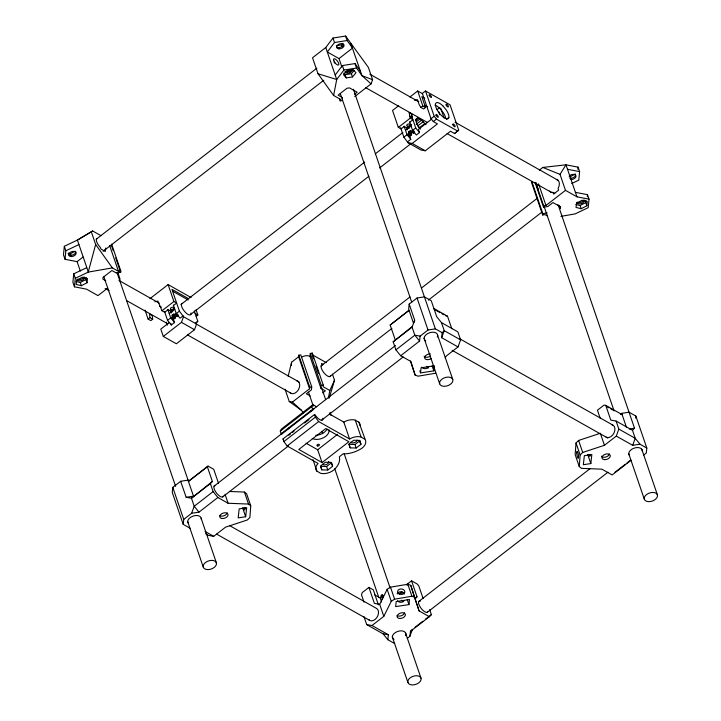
<?xml version="1.0" encoding="UTF-8"?>
<svg xmlns="http://www.w3.org/2000/svg" width="721" height="721" viewBox="0 0 721 721"><rect width="100%" height="100%" fill="white"/><g stroke="black" fill="none" stroke-linecap="round" stroke-linejoin="round"><path stroke-width="1.08" d="M291.365 365.457L291.563 362.239L298.62 356.76L298.791 355.192L300.792 354.885L311.742 386.889L311.436 389.809L306.326 393.774L310.165 395.928M229.377 491.47L244.419 492.055L246.645 493.831L250.755 505.836L249.89 517.489L247.312 519.985L225.565 527.15L213.722 536.334L208.45 535.397L205.566 533.765M579.269 466.595L580.135 454.933L582.712 452.446L604.45 445.281L600.341 433.276L578.602 440.441L576.025 442.928L575.16 454.59L579.269 466.595L581.496 468.362L601.909 469.173L612.147 474.941L631.055 460.277M101.012 235.668L92.658 230.963L77.39 240.075L64.322 246.294L63.484 254.819L65.016 259.299L77.102 261.642L83.023 257.055M65.016 259.299L65.854 250.773L64.322 246.294M86.673 267.707L73.74 273.818L72.902 282.344L74.443 286.823L86.529 289.166L97.984 295.619L107.744 288.058M74.443 286.823L75.281 278.297L73.74 273.818M577.863 169.282L578.08 167.146L565.985 164.812L542.814 167.434L539.344 170.12M578.08 167.146L579.612 171.625L578.774 180.16L571.735 183.504M587.291 196.806L587.498 194.67L575.412 192.336M587.498 194.67L589.039 199.149L588.192 207.684L575.124 213.894L560.938 216.372M87.007 282.767L87.448 278.54L82.275 277.261L76.642 280.208L76.192 284.435L81.374 285.714L87.007 282.767L85.907 279.568L86.132 277.459M119.821 280.136L119.965 278.784L117.847 272.592M105.744 280.703L102.869 279.09L103.049 277.378L111.908 270.51L116.333 272.998L120.65 272.331L120.795 270.979L111.602 244.14M218.535 483.331L213.74 469.326L208.018 466.099L189.1 480.763L188.01 480.15L180.656 481.277L172.779 487.387L172.247 492.371L183.206 524.374L190.029 528.214M183.206 524.374L183.738 519.39L172.779 487.387M328.406 397.947L329.848 390.485L323.107 386.681L323.269 385.113L312.31 353.11L310.318 353.416L310.003 356.345L320.962 388.349L325.378 390.836L322.72 392.9M312.31 353.11L312.148 354.678L326.216 362.609M285.047 389.223L289.256 401.516L292.411 402.075L309.579 388.763L309.751 387.195L298.791 355.192M342.412 98.606L342.205 100.561L340.204 100.868L340.366 99.291L333.625 95.487L318.006 73.767L312.526 57.77L325.766 47.505L332.976 38.042L345.593 36.05L368.386 67.413L372.586 79.698L371.063 83.897L354.75 96.542M320.962 388.349L321.269 385.42L310.318 353.416M441.486 322.629L457.853 331.858L460.611 339.888L458.024 346.918L441.658 337.689L444.235 330.66L441.486 322.629L436.71 316.708L431.23 300.702L424.408 296.863L417.053 297.998L409.177 304.1L408.645 309.084L413.403 322.981M414.44 322.098L414.656 320.106L409.177 304.1M394.657 643.565L387.835 639.716L388.367 634.741L372 625.513L366.701 624.593L363.952 616.563M441.658 337.689L442.18 332.705L444.235 330.66L460.611 339.888M542.679 214.993L542.823 213.641L531.864 181.638L531.719 182.99L542.679 214.993L545.004 214.642L547.618 216.111M559.361 205.503L560.424 208.603L560.605 206.891L552.935 202.565L547.834 206.53L543.508 207.188L543.652 205.836L535.874 183.125M586.831 205.764L587.282 201.547L582.099 200.258L576.476 203.205L576.025 207.432L581.207 208.711L586.831 205.764L585.74 202.565L585.966 200.456M635.643 418.045L635.859 416.053L629.036 412.205L621.682 413.34L620.43 414.314M635.859 416.053L646.818 448.056L646.286 453.031L643.664 455.068M434.375 365.808L433.826 370.882L420.523 372.892L421.073 367.827L433.267 365.98M408.951 604.604L409.501 599.53L396.199 601.548L395.649 606.613L408.951 604.604L407.239 599.602M245.663 516.732L246.681 507.71L239.192 508.864L238.182 517.876L245.663 516.732L242.58 507.728M412.403 326.415L393.17 341.826L395.919 349.856L400.669 355.732L419.577 341.069L420.136 336.103L428.013 330.002L435.367 328.866L442.18 332.705M409.889 636.319L410.447 631.353L412.475 629.298L409.889 636.319L407.266 638.355M590.832 463.567L591.842 454.545L584.352 455.69L583.343 464.712L590.832 463.567L587.75 454.563M333.625 95.487L336.716 79.508L343.926 70.045L356.544 68.053L361.942 75.624L371.063 83.897M288.175 376.272L291.563 362.239M88.205 272.196L95.65 244.482L91.441 232.198M329.236 398.064L334.517 380.201L332.462 374.199M381.598 601.99L380.228 597.997L382.013 594.78L383.653 595.699M169.39 322.449L160.792 329.109L163.297 336.428L181.458 322.35L183.513 316.708L179.412 311.166L171.94 289.328L188.496 298.665M163.297 336.428L176.357 343.782L194.508 329.704L196.563 324.062L196.184 322.945L197.815 321.278L194.264 310.922M393.17 341.826L412.088 327.163L414.656 320.106M604.45 445.281L616.302 436.088L618.852 429.094L616.104 421.055L610.795 420.118L605.757 405.391L604.054 405.094L597.439 410.222L600.178 418.225M616.302 436.088L632.678 445.317L635.228 438.323L632.479 430.284L616.104 421.055M183.738 519.39L191.615 513.28L194.201 506.259L213.11 491.596L210.361 483.566L212.398 481.484L207.36 466.766L208.018 466.099M329.848 390.485L334.517 380.201M445.217 358.085L446.209 356.075L458.024 346.918M372 625.513L383.815 616.347L379.706 604.342L387.141 589.318L390.494 587.164L407.825 584.244L410.799 585.353L419.099 610.912L429.355 616.698L431.383 614.634L429.662 609.615M383.815 616.347L391.251 601.314L394.603 599.169L411.934 596.24L414.908 597.348M314.275 408.6A7.066 2.677 52.2 0 0 313.302 409.6L281.776 434.042L281.181 433.7L280.28 431.077L281.37 429.103L312.887 404.67L316.753 406.851M280.28 431.077L311.796 406.635L312.887 404.67M576.944 196.815L565.489 190.353L560.01 174.356L565.985 164.812L576.944 196.815L589.039 199.149M339.005 58.581L352.524 48.1L347.125 40.529L334.508 42.521L327.298 51.984L339.005 58.581L341.871 66.963M335.184 75.029L342.394 65.566L355.011 63.574L360.41 71.145M336.31 45.738L341.511 44.936L342.917 43.287M343.764 73.118L345.134 74.705L351.37 73.74L354.182 70.433M352.47 76.94L355.976 72.803L353.245 69.622L347.008 70.586L343.493 74.723L346.224 77.904L352.47 76.94L351.37 73.74M400.624 127.662L403.868 137.143L407.969 142.677L421.019 150.031L425.273 150.788L450.481 131.24L454.572 133.547L455.555 132.547M454.572 133.547L458.709 130.104L450.048 104.815L425.516 90.99L422.362 93.433L431.023 118.722L433.321 121.561L437.431 123.886L412.214 143.434L407.969 142.677M189.1 480.763L188.451 481.43L207.36 466.766M395.216 339.744L390.169 325.027L408.879 310.363M407.293 585.182L406.509 584.74L411.556 580.829L417.035 596.835L414.99 598.908L419.099 610.912M632.479 430.284L634.516 428.211L558.036 204.629M96.181 239.291L316.889 68.171M103.166 251.232L323.765 80.265M354.597 94.181L357.147 92.207L349.478 87.881L346.954 88.268L338.095 95.136L342.511 97.632M398.614 105.771L392.539 110.475L398.334 127.392L401.056 128.933L404.274 126.436L407.005 127.978L411.655 124.373M409.889 97.029L417.693 90.972L422.488 93.676M149.896 298.71L168.11 284.588L191.119 297.557M420.938 107.438L422.83 105.969L425.552 107.51L423.669 108.97L420.938 107.438L419.207 104.725L417.495 99.696L414.521 100.327M148.093 319.088L149.986 317.628L149.517 313.932L152.248 315.474L152.708 319.169L150.824 320.629L148.093 319.088L145.011 310.093M398.334 127.392L410.222 118.172L412.953 119.713L409.699 122.237M154.907 301.72L157.881 301.09L162.009 310.733L173.905 301.513L176.636 303.045L173.419 305.542M415.801 119.362L417.387 118.127L420.082 118.884L426.039 124.706M415.422 120.704L418.604 118.244M174.599 308.282L170.724 311.283L167.993 309.742L164.739 312.265L162.009 310.733M416.116 121.966L420.082 118.884M169.219 313.545L174.77 309.246M180.899 304.577L364.691 162.081M375.344 153.816L402.868 132.484M405.526 130.33L411.078 126.031M416.17 124.318L421.731 120.001M436.98 109.664L439.495 107.708M172.598 316.663L174.87 316.726L175.302 318.006L173.031 317.943L172.598 316.663L172.139 315.185L173.959 313.779L174.401 315.059L176.672 315.122L177.123 316.6L178.366 315.636M409.339 134.728L408.906 133.448L411.177 133.511L411.619 134.791L409.339 134.728L408.447 131.97L410.267 130.555L410.709 131.844L412.98 131.907L413.43 133.376L414.674 132.412M423.434 121.534L417.865 125.842L420.478 129.014M167.795 309.372L170.715 317.916L173.446 319.448L174.5 322.539L171.346 324.982L167.56 320.358L172.58 316.465L172.139 315.185M174.401 315.059L179.412 311.166M403.868 137.143L408.888 133.25L408.447 131.97M410.709 131.844L415.72 127.95L411.367 115.243M174.87 316.726L176.69 315.311L177.123 316.6M411.177 133.511L412.998 132.096L413.43 133.376M419.505 127.68L425.066 123.363M431.023 118.722L434.177 116.279L425.516 90.99M431.446 119.262L418.414 129.374L419.505 132.574L416.35 135.016L412.574 130.393L409.645 121.858M173.446 319.448L175.302 318.006M404.102 126.157L407.023 134.692L409.753 136.233L411.619 134.791M433.321 121.561L436.466 119.118L457.727 131.105M183.197 315.789L180.043 318.231L176.257 313.617L173.337 305.073M407.653 141.758L410.808 139.315L409.753 136.233M190.443 314.617L368.909 176.248M379.561 167.984L410.637 143.894M446.506 119.289L448.877 117.46M196.175 316.339L197.869 315.023L196.058 309.733M195.445 323.116L197.815 321.278M456.339 131.934L458.709 130.104M320.944 365.989L409.943 296.989M421.515 288.012L537.208 198.311M390.169 325.027L409.086 310.363M543.652 205.836L545.977 205.476L565.489 190.353M329.596 376.704L391.9 328.406M428.382 300.116L541.408 212.488M212.398 481.484L191.444 498.229L186.135 497.283L180.656 481.277M210.361 483.566L191.444 498.229L194.201 506.259L198.969 512.153L217.877 497.49L228.106 503.258L248.529 504.06L250.755 505.836M281.181 433.7L312.698 409.267L313.302 409.6M213.993 486.224L282.497 433.114M287.841 428.977L289.617 427.598M310.075 411.727L311.86 410.348M313.635 408.969L395.487 345.512M395.919 349.856L414.836 335.193L420.136 336.103M329.317 413.926L343.809 422.1L346.323 420.884A11.212 6.949 -18.9 0 1 354.768 419.955L358.887 422.164L365.538 440.432A11.212 6.949 -18.9 0 1 362.059 448.138A22.288 13.816 -18.9 0 1 342.998 453.924L339.339 456.808A22.288 13.816 -18.9 0 1 333.697 470.128A11.212 6.949 -18.9 0 1 322.738 473.616L320.548 473.273L316.609 470.93A11.212 6.949 -18.9 0 1 316.663 465.27L318.078 463.441L287.156 446.002L283.876 441.576L282.974 438.954L314.491 414.512L315.095 414.845A7.066 2.677 52.2 0 0 320.439 419.946A7.066 2.677 52.2 0 0 322.855 418.207M288.833 435.214L290.581 433.862M292.329 432.501L294.078 431.14M304.586 422.993L308.967 419.604M283.876 441.576L315.392 417.135L314.491 414.512M287.156 446.002L318.673 421.569L349.595 438.999L352.109 437.782A11.212 6.949 -18.9 0 1 360.554 436.854L364.673 439.053M222.645 496.949L288.481 445.902M321.404 420.379L403.246 356.922M306.055 443.208L317.682 449.76L337.599 434.312M322.062 462.558L348.919 441.739L325.667 428.635L298.818 449.453L322.062 462.558L317.682 449.76M326.595 466.505L331.399 462.774L332.606 466.298L327.794 470.02L321.791 469.858L320.593 466.334L326.595 466.505L327.794 470.02M354.957 444.506L359.761 440.783L360.969 444.307L356.165 448.029L350.163 447.858L348.955 444.343L354.957 444.506L356.165 448.029M378.426 604.865L373.289 589.859L368.918 587.399L362.303 592.527L361.482 594.789L363.997 602.152M399.344 593.951L401.985 591.896M415.35 598.133L417.035 596.835M418.622 601.575L590.328 468.443M427.283 612.291L607.884 472.264M415.053 627.297L422.785 621.295M425.363 619.294L431.383 614.634M615.058 472.228L625.368 464.225M627.09 462.891L630.533 460.232M410.447 631.353L429.355 616.698M92.658 230.963L77.39 240.075L88.35 272.078L112.368 267.897L118.469 271.339L120.795 270.979M68.342 253.197L70.415 253.711L75.11 251.259M76.129 281.487L80.274 282.515L85.907 279.568M574.934 174.257L570.248 176.708L570.798 178.312M575.962 204.494L580.108 205.512L585.74 202.565M417.387 118.127L416.071 119.479L416.468 122.561A9.544 3.623 52.2 0 0 419.955 128.572M65.854 250.773L78.922 244.563M75.281 278.297L88.35 272.078M435.421 373.262L418.09 376.182L415.116 375.073L410.366 360.987M542.823 213.641L547.14 212.974M309.751 387.195L311.742 386.889M321.269 385.42L323.269 385.113M186.135 497.283L193.489 496.147L188.01 480.15M629.262 429.022L634.516 428.211M191.615 513.28L198.969 512.153M632.678 445.317L639.996 444.208L646.818 448.056M397.082 593.771L403.733 592.77M366.701 624.593L383.067 633.822L388.367 634.741M445.803 315.888L447.507 316.195L451.824 328.812M379.706 604.342L374.397 603.396L368.918 587.399M567.526 169.291L579.612 171.625M318.006 73.767L336.716 79.508L325.766 47.505M372.586 79.698L361.942 75.624L350.866 43.548M542.814 167.434L560.01 174.356M424.75 98.272L421.83 96.632L425.552 107.51M369.828 74.182L418.793 101.778M424.669 105.095L427.607 106.744M455.023 122.2L557.829 180.151M549.519 191.065A6.985 4.795 -60.6 0 0 552.971 192.372L554.828 193.417M365.79 87.728L427.472 122.507M447.056 133.538L551.826 192.597M409.564 116.252L412.295 117.793L411.853 114.08L409.122 112.548L410.222 118.172M412.574 130.393L414.386 131.42M412.214 143.434L425.273 150.788M434.024 308.588L447.507 316.195M605.757 405.391L622.124 414.62M434.249 309.372L440.026 312.635M441.955 313.716L443.884 314.807M606.947 406.716L608.866 407.807M610.795 408.888L612.724 409.979M460.016 338.942L612.805 425.066M618.852 429.094L635.228 438.323L639.996 444.208M452.049 350.28L607.785 438.062M400.669 355.732L410.925 361.518L415.116 375.073M323.26 364.447L321.494 363.456L322.08 365.177A6.985 2.65 52.2 0 0 323.963 372.82A6.985 2.65 52.2 0 0 330.542 375.668M172.562 291.158L188.154 299.945M195.139 313.482L197.869 315.023M183.513 316.708L196.563 324.062M118.983 280.469L159.134 303.099M195.364 323.522L299.152 382.031M176.257 313.617L178.078 314.635M159.611 306.119L161.423 307.137M181.458 322.35L194.508 329.704M105.149 288.499L109.069 290.707M126.689 300.639L167.822 323.828M187.406 334.859L291.194 393.369M149.986 317.628L152.708 319.169M282.974 438.954L283.578 439.287M411.556 580.829L417.279 584.064L418.811 585.957L423.128 598.574M374.496 594.762L380.228 597.997M229.494 525.537L376.407 608.353M216.633 534.117L369.431 620.24M205.052 531.449L213.722 536.334M289.256 401.516L301.531 410.357L303.325 412.881M292.411 402.075L301.531 410.357M415.72 127.95L419.505 132.574M407.023 134.692L410.808 139.315M170.715 317.916L174.5 322.539M383.067 633.822L387.835 639.716M213.11 491.596L217.877 497.49M434.177 116.279L436.466 119.118M419.577 341.069L414.836 335.193L412.088 327.163M315.392 417.135L318.673 421.569M95.65 244.482L112.368 267.897M358.887 422.164L359.761 423.533A11.212 6.949 -18.9 0 1 360.004 425.399M580.108 205.512L581.207 208.711M641.762 449.174L657.417 494.894A6.895 4.272 -18.9 0 1 648.684 501.663A6.895 4.272 -18.9 0 1 646.503 494.588A6.895 4.272 -18.9 0 1 657.417 494.894M552.971 192.372L553.566 194.093L558.667 190.137L558.081 188.415A6.985 4.795 -60.6 0 0 556.342 179.439M621.682 413.34L626.441 427.238M538.551 183.801L545.977 205.476M535.838 182.359L538.38 189.803M544.211 206.81L614.103 410.952M628.658 453.482L644.313 499.202M535.027 182.413L543.508 207.188M578.602 440.441L582.712 452.446M576.025 442.928L580.135 454.933M440.675 108.051L444.064 117.947M417.693 90.972L422.83 105.969M406.824 127.698L407.545 129.78M345.593 36.05L347.125 40.529M355.011 63.574L356.544 68.053M341.511 44.936L342.06 46.541M353.407 89.287L435.367 328.866M437.494 334.886L452.788 379.543A6.895 4.272 -18.9 0 1 444.046 386.321A6.895 4.272 -18.9 0 1 441.865 379.237A6.895 4.272 -18.9 0 1 452.788 379.543M332.976 38.042L334.508 42.521M342.394 65.566L343.926 70.045M345.134 74.705L346.224 77.904M417.053 297.998L428.013 330.002M340.303 93.595L411.655 301.991M424.029 338.14L439.684 383.86M432.113 365.88L433.826 370.882M339.492 98.804L340.204 100.868M419.838 370.891L420.523 372.892M355.282 420.127L361.068 437.025M359.527 440.738L360.257 442.856M407.825 584.244L411.934 596.24M343.809 422.1L349.595 438.999M312.499 355.714L313.563 358.806M316.032 366.034L318.511 373.262M390.494 587.164L394.603 599.169M321.638 387.916L325.649 399.614M330.011 412.367L331.101 415.557M344.205 453.833L390.079 587.804M405.364 632.461L421.019 678.182A6.895 4.272 -18.9 0 1 412.286 684.95A6.895 4.272 -18.9 0 1 410.105 677.875A6.895 4.272 -18.9 0 1 421.019 678.182M387.141 589.318L391.251 601.314M382.013 594.78L383.04 597.781M381.112 595.474L382.481 599.475M298.62 356.76L309.579 388.763M308.543 392.224L313.275 406.049M322.008 431.564L322.738 433.691M334.751 468.776L378.795 597.43M392.269 636.769L407.915 682.49M311.796 406.635L312.698 409.267M312.968 459.619L316.943 471.237M244.419 492.055L248.529 504.06M168.11 284.588L173.905 301.513M170.165 309.868L171.238 312.995M170.796 323.378L171.346 324.982M164.658 311.887L167.56 320.358M166.281 322.161L167.299 325.126M225.033 494.255L228.106 503.258M111.458 245.491L113.233 250.656M115.702 257.884L120.65 272.331M109.637 245.528L118.469 271.339M117.009 272.574L188.361 480.961M201.096 518.174L216.39 562.831A6.895 4.272 -18.9 0 1 207.657 569.608A6.895 4.272 -18.9 0 1 205.476 562.524A6.895 4.272 -18.9 0 1 216.39 562.831M103.905 276.882L175.618 486.342M187.631 521.427L203.286 567.148M77.102 261.642L80.337 271.069M70.415 253.711L70.964 255.315M80.274 282.515L81.374 285.714M438.738 111.665L439.765 114.684M410.799 585.353L414.665 597.871M360.969 444.307L359.77 440.414L353.768 440.243L348.964 443.965L350.163 447.858M332.606 466.298L331.399 462.404L325.396 462.233L320.593 465.964L321.791 469.858M172.58 316.465L173.031 317.943M175.536 314.662A1.289 0.802 -18.9 0 1 174.653 316.014A1.289 0.802 -18.9 0 1 173.166 315.447A1.289 0.802 -18.9 0 1 174.824 314.383M190.993 312.977A7.066 2.677 52.2 0 1 186.153 313.067A7.066 2.677 52.2 0 1 181.431 304.379L181.764 303.694A7.066 2.677 52.2 0 1 182.413 303.379M172.319 311.905A1.289 0.802 -18.9 0 1 172.815 311.526M411.952 131.628A1.289 0.802 -18.9 0 1 410.637 132.88A1.289 0.802 -18.9 0 1 409.537 131.997A1.289 0.802 -18.9 0 1 411.421 131.204M408.627 128.689A1.289 0.802 -18.9 0 1 409.122 128.311M434.97 105.14A9.914 3.758 52.2 0 1 439.981 108.556L443.199 112.548A9.914 3.758 52.2 0 1 445.74 118.478M97.317 238.489A6.985 2.65 52.2 0 0 100.39 247.465L100.922 249.024L105.347 251.521L104.815 249.953A6.985 2.65 52.2 0 0 105.789 247.97M75.642 251.476A3.875 2.406 -18.9 0 1 72.181 255.126A3.875 2.406 -18.9 0 1 68.216 253.26M83.834 277.107A3.875 2.406 -18.9 0 1 77.453 279.207M84.411 277.071A3.875 2.406 -18.9 0 1 81.437 280.586A3.875 2.406 -18.9 0 1 77.039 279.496M296.691 380.76A6.985 4.795 -60.6 0 1 298.422 389.737A6.985 4.795 -60.6 0 1 289.86 392.386M347.459 72.551A3.875 2.668 -60.6 0 1 347.747 70.694M349.928 71.92A3.875 2.668 -60.6 0 1 351.65 69.522M334.048 62.06A3.875 1.469 52.2 0 1 335.31 63.628M351.749 69.378A3.875 2.406 -18.9 0 1 345.368 71.478M352.326 69.351A3.875 2.406 -18.9 0 1 349.352 72.857A3.875 2.406 -18.9 0 1 344.953 71.776M343.62 44.387A3.875 2.406 -18.9 0 1 340.582 47.262A3.875 2.406 -18.9 0 1 336.5 46.73M569.121 176.194A3.875 2.406 -18.9 0 1 574.051 174.428A3.875 2.406 -18.9 0 1 575.655 177.294A3.875 2.406 -18.9 0 1 570.996 179.565M575.169 173.923A3.875 2.406 -18.9 0 1 574.249 177.069A3.875 2.406 -18.9 0 1 569.689 178.168M583.668 200.105A3.875 2.406 -18.9 0 1 577.278 202.204M584.244 200.077A3.875 2.406 -18.9 0 1 581.261 203.583A3.875 2.406 -18.9 0 1 576.872 202.502M281.776 434.042A7.066 2.677 52.2 0 1 282.118 433.357M327.145 428.95A9.914 6.147 -18.9 0 1 315.744 435.331M328.902 429.698A9.914 6.147 -18.9 0 1 323.666 437.665A9.914 6.147 -18.9 0 1 312.238 438.413M357.084 440.098A3.452 2.136 -18.9 0 1 354.39 442.658A3.452 2.136 -18.9 0 1 350.757 442.189M328.668 461.53A3.452 2.136 -18.9 0 1 326.442 464.495A3.452 2.136 -18.9 0 1 322.395 464.18M301.982 356.913A6.895 4.272 -18.9 0 1 309.94 356.39M431.284 358.508A4.308 2.668 -18.9 0 1 424.642 357.976A4.308 2.668 -18.9 0 1 430.41 353.939M425.76 340.88A7.03 4.353 -18.9 0 1 429.608 332.732A7.03 4.353 -18.9 0 1 437.314 337.077M430.464 356.111A4.308 2.668 -18.9 0 1 424.092 356.219M426.517 366.403A3.623 2.749 4.2 0 1 428.193 368.134M428.391 366.809A3.623 2.731 6.4 0 1 425.363 368.656A3.623 2.731 6.4 0 1 421.767 367.124M376.686 608.506A6.895 4.741 -60.6 0 1 376.75 617.69A6.895 4.741 -60.6 0 1 368.782 619.555M427.841 611.444A6.895 2.614 52.2 0 1 420.785 607.92A6.895 2.614 52.2 0 1 420.361 601.17M393.99 639.509A7.03 4.353 -18.9 0 1 397.848 631.362A7.03 4.353 -18.9 0 1 405.553 635.706M404.553 612.769A4.308 2.668 -18.9 0 1 401.462 615.68A4.308 2.668 -18.9 0 1 397.091 615.554M397.523 593.617A3.623 2.731 6.4 0 1 401.02 591.77A3.623 2.731 6.4 0 1 404.499 593.978M404.12 600.44A3.623 2.731 6.4 0 1 401.092 602.287A3.623 2.731 6.4 0 1 397.496 600.755M401.336 600.287A3.623 2.749 4.2 0 1 403.526 601.638M611.922 424.786A6.895 4.741 -60.6 0 1 614.058 432.852A6.895 4.741 -60.6 0 1 606.1 437.115M629.415 455.438A7.03 4.353 -18.9 0 1 634.246 448.083A7.03 4.353 -18.9 0 1 642.303 451.202M609.425 453.924A4.308 2.668 -18.9 0 1 605.802 457.015A4.308 2.668 -18.9 0 1 601.431 456.186M590.265 454.78A3.623 0.802 81.4 0 1 588.814 454.383M223.204 496.102A6.895 2.614 52.2 0 1 216.706 493.29A6.895 2.614 52.2 0 1 214.849 485.747M188.388 523.383A7.03 4.353 -18.9 0 1 193.219 516.02A7.03 4.353 -18.9 0 1 201.276 519.138M227.205 512.811A4.308 2.668 -18.9 0 1 224.123 515.722A4.308 2.668 -18.9 0 1 219.743 515.587M245.032 507.512A3.623 0.802 81.4 0 1 244.671 509.936A3.623 0.802 81.4 0 1 243.608 507.954M443.136 106.113L441.369 104.527A9.914 3.758 52.2 0 0 435.908 107.177A9.914 3.758 52.2 0 0 446.236 118.74A9.914 3.758 52.2 0 0 446.353 110.097L443.136 106.113M171.526 309.561A1.721 1.072 -18.9 0 0 173.707 307.876A1.721 1.072 -18.9 0 0 170.976 307.795A1.721 1.072 -18.9 0 0 171.526 309.561M407.807 126.256A1.721 1.072 -18.9 0 0 409.988 124.571A1.721 1.072 -18.9 0 0 407.257 124.49A1.721 1.072 -18.9 0 0 407.807 126.256M446.146 104.951A1.721 0.658 52.2 0 0 448.165 106.978A1.721 0.658 52.2 0 0 447.408 104.761A1.721 0.658 52.2 0 0 446.146 104.951M452.905 124.751A1.721 0.658 52.2 0 0 454.924 126.779A1.721 0.658 52.2 0 0 454.167 124.562A1.721 0.658 52.2 0 0 452.905 124.751M436.025 115.252A1.721 0.658 52.2 0 0 438.044 117.289A1.721 0.658 52.2 0 0 437.286 115.072A1.721 0.658 52.2 0 0 436.025 115.252M429.229 95.415A1.721 0.658 52.2 0 0 431.248 97.443A1.721 0.658 52.2 0 0 430.491 95.226A1.721 0.658 52.2 0 0 429.229 95.415M71.172 256.559A3.875 2.406 -18.9 0 0 76.084 252.756A3.875 2.406 -18.9 0 0 69.946 252.584A3.875 2.406 -18.9 0 0 71.172 256.559M333.742 60.528A3.875 1.469 52.2 0 0 338.284 65.097A3.875 1.469 52.2 0 0 336.572 60.113A3.875 1.469 52.2 0 0 333.742 60.528M339.086 48.839A3.875 2.406 -18.9 0 0 343.998 45.026A3.875 2.406 -18.9 0 0 337.861 44.855A3.875 2.406 -18.9 0 0 339.086 48.839M317.763 446.002A1.289 0.802 -18.9 0 0 319.403 444.731A1.289 0.802 -18.9 0 0 317.348 444.677A1.289 0.802 -18.9 0 0 317.763 446.002M399.614 618.492A4.308 2.668 -18.9 0 0 405.382 614.454A4.308 2.668 -18.9 0 0 398.74 613.922A4.308 2.668 -18.9 0 0 399.614 618.492M398.65 593.554A3.623 2.749 4.2 0 0 404.706 592.536A3.623 2.749 4.2 0 0 400.299 589.012A3.623 2.749 4.2 0 0 398.65 593.554M604.495 459.647A4.308 2.668 -18.9 0 0 610.263 455.6A4.308 2.668 -18.9 0 0 603.612 455.068A4.308 2.668 -18.9 0 0 604.495 459.647M576.71 452.77A3.623 0.73 80.4 0 0 578.17 458.331A3.623 0.73 80.4 0 0 578.053 453.185A3.623 0.73 80.4 0 0 576.71 452.77M222.266 518.525A4.308 2.668 -18.9 0 0 228.034 514.488A4.308 2.668 -18.9 0 0 221.392 513.956A4.308 2.668 -18.9 0 0 222.266 518.525"/></g></svg>
